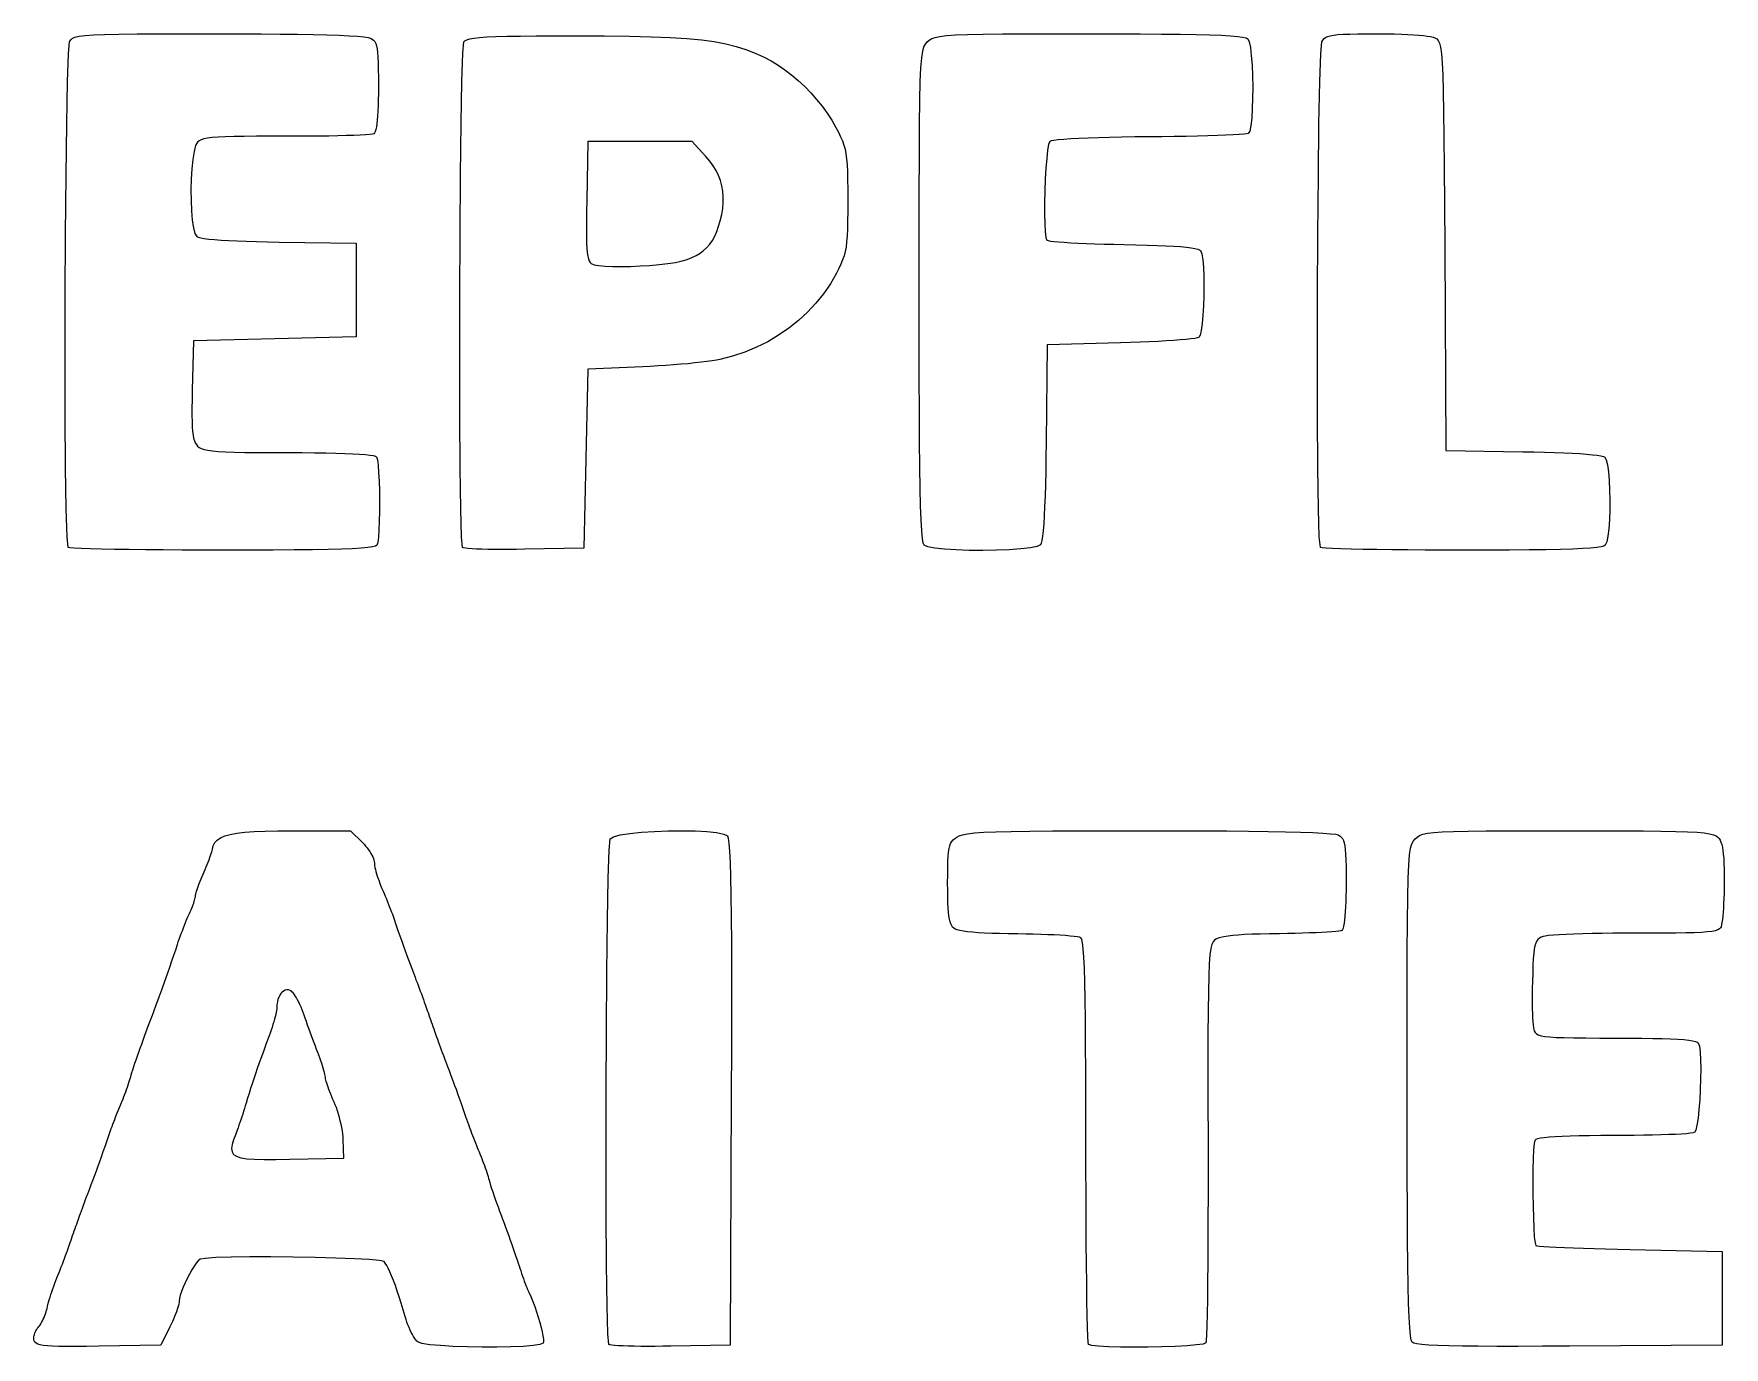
# Model space of a CAD drawing. Header units: millimetres. Extents: x 0.5 to 29.5, y 0.5 to 11.6.
# Drawn here: x 17.38 to 24.43, y 3.94 to 9.42 of the extents above; entities that cross this region are included whole.
import ezdxf

# ---------------------------------------------------------------- set-up
doc = ezdxf.new("R2010")
doc.units = ezdxf.units.MM
doc.layers.add('LOGO_OUTLINE', color=7, linetype='Continuous')

msp = doc.modelspace()

# ---------------------------------------------------------------- linework, layer by layer
at = {"layer": 'LOGO_OUTLINE'}
for points in [[(17.5226, 7.2738), (17.5183, 7.3187), (17.515, 7.4343), (17.5126, 7.6066), (17.5113, 7.8215), (17.5108, 8.0649), (17.5111, 8.3227), (17.5123, 8.5809), (17.5142, 8.8254), (17.5169, 9.0421), (17.5203, 9.2169), (17.5243, 9.3357), (17.5289, 9.3846), (17.5336, 9.3919), (17.5405, 9.398), (17.5516, 9.403), (17.5686, 9.4071), (17.5936, 9.4103), (17.6284, 9.4128), (17.6749, 9.4146), (17.735, 9.4159), (17.8106, 9.4167), (17.9036, 9.4172), (18.0159, 9.4174), (18.1493, 9.4174), (18.2419, 9.4173), (18.328, 9.4169), (18.4074, 9.4162), (18.4798, 9.4153), (18.5451, 9.4142), (18.6031, 9.4128), (18.6535, 9.4112), (18.6961, 9.4094), (18.7308, 9.4073), (18.7573, 9.405), (18.7755, 9.4025), (18.7851, 9.3999), (18.7919, 9.3957), (18.7977, 9.3909), (18.8026, 9.3849), (18.8066, 9.3771), (18.8099, 9.3673), (18.8125, 9.3547), (18.8145, 9.3391), (18.8159, 9.3199), (18.8169, 9.2965), (18.8175, 9.2687), (18.8178, 9.2357), (18.8179, 9.1972), (18.8177, 9.1686), (18.8173, 9.142), (18.8166, 9.1175), (18.8156, 9.0952), (18.8144, 9.0751), (18.8129, 9.0572), (18.8112, 9.0416), (18.8092, 9.0285), (18.8069, 9.0177), (18.8045, 9.0094), (18.8018, 9.0036), (18.7988, 9.0004), (18.7931, 8.9988), (18.7814, 8.9973), (18.7642, 8.9959), (18.7419, 8.9947), (18.715, 8.9935), (18.6839, 8.9925), (18.649, 8.9916), (18.6109, 8.9909), (18.5699, 8.9903), (18.5265, 8.99), (18.4811, 8.9898), (18.4342, 8.9899), (18.367, 8.9901), (18.3086, 8.9899), (18.2582, 8.9895), (18.2152, 8.9888), (18.179, 8.9877), (18.149, 8.9861), (18.1245, 8.9841), (18.1049, 8.9815), (18.0896, 8.9785), (18.0779, 8.9748), (18.0693, 8.9705), (18.063, 8.9655), (18.055, 8.9511), (18.0484, 8.9263), (18.0431, 8.8934), (18.0392, 8.8543), (18.0368, 8.8112), (18.0357, 8.7661), (18.036, 8.7212), (18.0378, 8.6785), (18.0411, 8.6401), (18.0458, 8.6081), (18.0521, 8.5845), (18.0598, 8.5715), (18.0657, 8.5686), (18.0762, 8.5659), (18.0911, 8.5633), (18.1103, 8.5609), (18.1338, 8.5586), (18.1612, 8.5565), (18.1926, 8.5546), (18.2278, 8.5529), (18.2666, 8.5514), (18.3089, 8.5501), (18.3545, 8.549), (18.4034, 8.5482), (18.7245, 8.5436), (18.7245, 8.3484), (18.7245, 8.1533), (18.3852, 8.1448), (18.0458, 8.1363), (18.0411, 7.9302), (18.0402, 7.8901), (18.0398, 7.8551), (18.0397, 7.8248), (18.0401, 7.7988), (18.041, 7.7766), (18.0424, 7.7579), (18.0443, 7.7423), (18.0468, 7.7294), (18.0499, 7.7188), (18.0537, 7.7101), (18.0582, 7.7029), (18.0635, 7.6969), (18.0701, 7.6915), (18.0788, 7.6868), (18.0904, 7.6828), (18.1055, 7.6795), (18.125, 7.6768), (18.1495, 7.6746), (18.1799, 7.6729), (18.2168, 7.6716), (18.261, 7.6707), (18.3132, 7.6701), (18.3743, 7.6698), (18.4448, 7.6697), (18.5002, 7.6696), (18.5513, 7.6692), (18.598, 7.6685), (18.6402, 7.6676), (18.6779, 7.6665), (18.7111, 7.6651), (18.7395, 7.6635), (18.7633, 7.6616), (18.7823, 7.6595), (18.7964, 7.6571), (18.8057, 7.6546), (18.81, 7.6518), (18.8136, 7.6397), (18.8166, 7.6174), (18.8189, 7.587), (18.8207, 7.5505), (18.8218, 7.5098), (18.8223, 7.4672), (18.8222, 7.4245), (18.8214, 7.3839), (18.8199, 7.3474), (18.8178, 7.3171), (18.815, 7.2948), (18.8115, 7.2829), (18.8059, 7.2792), (18.7934, 7.276), (18.7735, 7.2732), (18.7455, 7.2708), (18.709, 7.2687), (18.6634, 7.2669), (18.608, 7.2655), (18.5425, 7.2643), (18.4661, 7.2635), (18.3783, 7.2629), (18.2786, 7.2626), (18.1664, 7.2624), (18.0808, 7.2625), (17.9984, 7.2628), (17.9199, 7.2633), (17.8463, 7.264), (17.7782, 7.2648), (17.7164, 7.2658), (17.6618, 7.2669), (17.615, 7.2681), (17.5769, 7.2694), (17.5483, 7.2708), (17.53, 7.2722), (17.5226, 7.2738)], [(19.169, 7.2733), (19.1649, 7.3182), (19.1617, 7.434), (19.1594, 7.6067), (19.1579, 7.8221), (19.1573, 8.066), (19.1576, 8.3243), (19.1585, 8.5829), (19.1603, 8.8275), (19.1627, 9.044), (19.1658, 9.2183), (19.1695, 9.3362), (19.1739, 9.3835), (19.1786, 9.3885), (19.1867, 9.3929), (19.199, 9.3966), (19.2163, 9.3997), (19.2396, 9.4022), (19.2697, 9.4043), (19.3076, 9.4059), (19.3542, 9.4071), (19.4102, 9.408), (19.4767, 9.4086), (19.5545, 9.4088), (19.6445, 9.4089), (19.7616, 9.4086), (19.8648, 9.4075), (19.9555, 9.4054), (20.035, 9.4023), (20.1046, 9.3979), (20.1657, 9.3921), (20.2195, 9.3848), (20.2676, 9.3758), (20.311, 9.365), (20.3513, 9.3521), (20.3897, 9.3372), (20.4276, 9.3199), (20.4566, 9.3046), (20.4856, 9.2869), (20.5143, 9.2671), (20.5426, 9.2454), (20.5701, 9.222), (20.5968, 9.1971), (20.6224, 9.1709), (20.6467, 9.1435), (20.6694, 9.1153), (20.6905, 9.0863), (20.7096, 9.0569), (20.7266, 9.0271), (20.7375, 9.0063), (20.7467, 8.9877), (20.7543, 8.9703), (20.7605, 8.9533), (20.7654, 8.9358), (20.7691, 8.9168), (20.7719, 8.8955), (20.7739, 8.8709), (20.7751, 8.8421), (20.7759, 8.8083), (20.7762, 8.7684), (20.7763, 8.7217), (20.7762, 8.6756), (20.7758, 8.6361), (20.7751, 8.6024), (20.7739, 8.5736), (20.772, 8.549), (20.7693, 8.5275), (20.7656, 8.5084), (20.7609, 8.4908), (20.7551, 8.4739), (20.7479, 8.4567), (20.7392, 8.4385), (20.7289, 8.4183), (20.7039, 8.3744), (20.6754, 8.3326), (20.6436, 8.2929), (20.6088, 8.2556), (20.5711, 8.2208), (20.5307, 8.1885), (20.4878, 8.1591), (20.4427, 8.1325), (20.3955, 8.109), (20.3464, 8.0887), (20.2955, 8.0718), (20.2432, 8.0583), (20.2285, 8.0555), (20.2103, 8.0525), (20.1889, 8.0496), (20.1648, 8.0466), (20.1384, 8.0437), (20.11, 8.0408), (20.0801, 8.0381), (20.049, 8.0356), (20.0171, 8.0332), (19.9849, 8.0311), (19.9526, 8.0292), (19.9208, 8.0277), (19.6917, 8.0175), (19.6833, 7.6442), (19.6748, 7.2709), (19.4278, 7.2663), (19.3942, 7.2657), (19.3619, 7.2654), (19.3309, 7.2654), (19.3017, 7.2655), (19.2746, 7.2659), (19.2498, 7.2664), (19.2278, 7.2671), (19.2088, 7.268), (19.193, 7.2691), (19.181, 7.2704), (19.1728, 7.2718), (19.169, 7.2733)], [(21.095, 7.2828), (21.0914, 7.2918), (21.0882, 7.3118), (21.0853, 7.3436), (21.0829, 7.3884), (21.0808, 7.447), (21.0791, 7.5204), (21.0776, 7.6096), (21.0765, 7.7156), (21.0757, 7.8393), (21.0751, 7.9817), (21.0748, 8.1437), (21.0747, 8.3264), (21.0747, 8.5567), (21.0749, 8.7498), (21.0753, 8.909), (21.0761, 9.0377), (21.0773, 9.1395), (21.0792, 9.2177), (21.0817, 9.2757), (21.085, 9.317), (21.0893, 9.345), (21.0946, 9.3631), (21.101, 9.3748), (21.1086, 9.3835), (21.1169, 9.391), (21.127, 9.3974), (21.1409, 9.4026), (21.1607, 9.4068), (21.1886, 9.4102), (21.2265, 9.4127), (21.2767, 9.4146), (21.3411, 9.4159), (21.422, 9.4167), (21.5213, 9.4172), (21.6413, 9.4174), (21.7839, 9.4174), (21.8967, 9.4173), (21.9973, 9.417), (22.0861, 9.4164), (22.1638, 9.4155), (22.2308, 9.4144), (22.2877, 9.4129), (22.335, 9.4111), (22.3732, 9.4091), (22.4029, 9.4066), (22.4245, 9.4038), (22.4386, 9.4006), (22.4457, 9.3971), (22.4517, 9.3841), (22.4567, 9.3598), (22.4607, 9.3264), (22.4637, 9.2863), (22.4656, 9.2419), (22.4664, 9.1953), (22.4662, 9.1489), (22.4648, 9.1051), (22.4623, 9.066), (22.4588, 9.0342), (22.454, 9.0118), (22.4481, 9.0011), (22.4421, 8.9996), (22.4291, 8.9981), (22.4099, 8.9966), (22.3847, 8.9952), (22.3542, 8.9938), (22.3189, 8.9925), (22.2792, 8.9913), (22.2357, 8.9902), (22.1888, 8.9893), (22.1391, 8.9885), (22.0871, 8.9878), (22.0333, 8.9874), (21.9752, 8.9869), (21.9205, 8.9861), (21.8694, 8.9851), (21.8223, 8.9838), (21.7793, 8.9824), (21.7407, 8.9808), (21.707, 8.979), (21.6782, 8.977), (21.6548, 8.9749), (21.6371, 8.9726), (21.6252, 8.9703), (21.6194, 8.9678), (21.6147, 8.9559), (21.6104, 8.9317), (21.6067, 8.8977), (21.6035, 8.8564), (21.601, 8.8102), (21.5993, 8.7615), (21.5983, 8.7129), (21.5982, 8.6668), (21.599, 8.6256), (21.6008, 8.5918), (21.6037, 8.5678), (21.6078, 8.5562), (21.6123, 8.5544), (21.6222, 8.5526), (21.637, 8.5509), (21.6563, 8.5491), (21.6799, 8.5474), (21.7072, 8.5457), (21.7378, 8.5441), (21.7715, 8.5426), (21.8078, 8.5413), (21.8463, 8.5401), (21.8866, 8.539), (21.9284, 8.5382), (21.9794, 8.5372), (22.0257, 8.536), (22.0674, 8.5346), (22.1045, 8.533), (22.1372, 8.5313), (22.1655, 8.5293), (22.1896, 8.5271), (22.2095, 8.5247), (22.2253, 8.5221), (22.2371, 8.5192), (22.2451, 8.5161), (22.2491, 8.5127), (22.2542, 8.4985), (22.258, 8.4747), (22.2607, 8.4433), (22.2623, 8.4064), (22.2629, 8.3659), (22.2625, 8.3239), (22.2611, 8.2822), (22.2588, 8.243), (22.2556, 8.2082), (22.2516, 8.1798), (22.2468, 8.1597), (22.2412, 8.15), (22.2356, 8.1481), (22.2247, 8.1461), (22.2089, 8.144), (22.1887, 8.142), (22.1644, 8.1399), (22.1365, 8.1379), (22.1054, 8.1359), (22.0713, 8.134), (22.0349, 8.1322), (21.9963, 8.1306), (21.9561, 8.1291), (21.9146, 8.1278), (21.6092, 8.1193), (21.6046, 7.7135), (21.6038, 7.6497), (21.6027, 7.5909), (21.6014, 7.5369), (21.6, 7.488), (21.5983, 7.4442), (21.5964, 7.4055), (21.5944, 7.372), (21.5921, 7.3438), (21.5897, 7.321), (21.5871, 7.3035), (21.5843, 7.2915), (21.5813, 7.285), (21.567, 7.278), (21.5386, 7.2722), (21.4989, 7.2676), (21.4507, 7.2642), (21.3968, 7.2621), (21.34, 7.2612), (21.2831, 7.2616), (21.2289, 7.2632), (21.1802, 7.2662), (21.1398, 7.2704), (21.1104, 7.2759), (21.095, 7.2828)], [(22.7489, 7.2738), (22.7445, 7.3187), (22.7412, 7.4343), (22.7389, 7.6066), (22.7375, 7.8215), (22.737, 8.0649), (22.7374, 8.3227), (22.7385, 8.5809), (22.7405, 8.8254), (22.7431, 9.0421), (22.7465, 9.2169), (22.7505, 9.3357), (22.7551, 9.3846), (22.7593, 9.3915), (22.7643, 9.3974), (22.7708, 9.4023), (22.7792, 9.4064), (22.7902, 9.4096), (22.8044, 9.4122), (22.8224, 9.4141), (22.8447, 9.4155), (22.872, 9.4165), (22.9048, 9.4171), (22.9438, 9.4173), (22.9894, 9.4174), (23.0247, 9.4173), (23.0572, 9.4168), (23.087, 9.4161), (23.114, 9.4151), (23.1383, 9.4138), (23.1599, 9.4122), (23.1789, 9.4103), (23.1952, 9.4081), (23.209, 9.4056), (23.2201, 9.4028), (23.2287, 9.3996), (23.2348, 9.3962), (23.2409, 9.3898), (23.2461, 9.3788), (23.2505, 9.361), (23.2541, 9.3341), (23.2572, 9.2959), (23.2596, 9.2442), (23.2617, 9.1769), (23.2633, 9.0916), (23.2647, 8.9861), (23.2658, 8.8583), (23.2668, 8.7058), (23.2678, 8.5266), (23.2721, 7.6782), (23.5932, 7.6735), (23.6403, 7.6727), (23.6847, 7.6717), (23.7264, 7.6704), (23.765, 7.6689), (23.8003, 7.6672), (23.8321, 7.6653), (23.8601, 7.6632), (23.8842, 7.661), (23.904, 7.6587), (23.9194, 7.6562), (23.9301, 7.6537), (23.9359, 7.651), (23.9419, 7.6399), (23.9469, 7.6185), (23.9509, 7.589), (23.9538, 7.5534), (23.9557, 7.5135), (23.9565, 7.4714), (23.9562, 7.4291), (23.9548, 7.3885), (23.9523, 7.3517), (23.9487, 7.3207), (23.9439, 7.2973), (23.938, 7.2837), (23.9321, 7.2798), (23.9202, 7.2764), (23.9017, 7.2735), (23.8761, 7.2709), (23.8428, 7.2688), (23.8011, 7.267), (23.7504, 7.2655), (23.6901, 7.2643), (23.6196, 7.2635), (23.5382, 7.2629), (23.4455, 7.2626), (23.3407, 7.2624), (23.2621, 7.2625), (23.1864, 7.2628), (23.1144, 7.2633), (23.0467, 7.264), (22.9842, 7.2648), (22.9274, 7.2658), (22.8771, 7.2669), (22.8341, 7.2681), (22.7991, 7.2694), (22.7727, 7.2708), (22.7557, 7.2722), (22.7489, 7.2738)], [(20.0851, 8.4696), (20.1064, 8.4759), (20.126, 8.4832), (20.1439, 8.4917), (20.1602, 8.5015), (20.175, 8.5127), (20.1884, 8.5253), (20.2005, 8.5395), (20.2114, 8.5554), (20.2212, 8.5731), (20.23, 8.5926), (20.2378, 8.614), (20.2447, 8.6375), (20.2508, 8.6635), (20.2548, 8.6888), (20.2569, 8.7133), (20.2569, 8.7371), (20.2549, 8.7603), (20.2509, 8.7828), (20.2449, 8.8047), (20.2368, 8.8259), (20.2267, 8.8466), (20.2146, 8.8668), (20.2004, 8.8864), (20.1841, 8.9055), (20.1271, 8.9678), (19.9094, 8.9678), (19.6917, 8.9678), (19.687, 8.7219), (19.6862, 8.676), (19.6858, 8.6356), (19.6857, 8.6004), (19.6861, 8.57), (19.6868, 8.5441), (19.688, 8.5222), (19.6897, 8.5042), (19.6919, 8.4896), (19.6946, 8.4781), (19.6978, 8.4693), (19.7016, 8.463), (19.706, 8.4586), (19.7177, 8.4539), (19.7375, 8.4503), (19.7639, 8.4478), (19.7957, 8.4464), (19.8316, 8.4461), (19.8701, 8.4467), (19.9101, 8.4484), (19.9502, 8.4509), (19.9891, 8.4543), (20.0254, 8.4586), (20.0578, 8.4637), (20.0851, 8.4696)], [(17.3816, 3.9623), (17.3805, 3.9661), (17.3799, 3.9704), (17.3797, 3.9749), (17.3801, 3.9796), (17.3809, 3.9846), (17.3821, 3.9896), (17.3838, 3.9946), (17.3858, 3.9996), (17.3883, 4.0045), (17.3911, 4.0092), (17.3942, 4.0137), (17.3976, 4.0179), (17.4013, 4.0223), (17.405, 4.0274), (17.4087, 4.0332), (17.4123, 4.0395), (17.4159, 4.0463), (17.4193, 4.0534), (17.4226, 4.0607), (17.4257, 4.0682), (17.4284, 4.0758), (17.4309, 4.0833), (17.433, 4.0907), (17.4348, 4.0979), (17.4365, 4.1054), (17.4388, 4.1141), (17.4414, 4.1236), (17.4444, 4.134), (17.4478, 4.1449), (17.4514, 4.1562), (17.4553, 4.1679), (17.4593, 4.1797), (17.4635, 4.1914), (17.4677, 4.203), (17.472, 4.2143), (17.4762, 4.2251), (17.4805, 4.2359), (17.485, 4.2473), (17.4896, 4.2591), (17.4942, 4.2711), (17.4988, 4.2832), (17.5034, 4.2952), (17.5078, 4.307), (17.5121, 4.3184), (17.5161, 4.3292), (17.5198, 4.3393), (17.5231, 4.3485), (17.526, 4.3566), (17.5288, 4.3646), (17.5318, 4.3732), (17.535, 4.3824), (17.5383, 4.392), (17.5418, 4.4018), (17.5452, 4.4118), (17.5487, 4.4217), (17.5522, 4.4316), (17.5555, 4.4411), (17.5587, 4.4503), (17.5617, 4.4589), (17.5645, 4.4669), (17.5674, 4.4751), (17.5707, 4.4843), (17.5743, 4.4943), (17.5782, 4.5052), (17.5824, 4.5165), (17.5867, 4.5283), (17.5912, 4.5403), (17.5957, 4.5524), (17.6002, 4.5644), (17.6047, 4.5762), (17.609, 4.5876), (17.6131, 4.5984), (17.6197, 4.6155), (17.6257, 4.6313), (17.6314, 4.6465), (17.637, 4.6615), (17.6426, 4.6769), (17.6485, 4.6932), (17.6549, 4.711), (17.6619, 4.7307), (17.6697, 4.753), (17.6786, 4.7783), (17.6887, 4.8072), (17.7002, 4.8402), (17.703, 4.8482), (17.7062, 4.857), (17.7096, 4.8663), (17.7133, 4.8761), (17.7172, 4.8863), (17.7212, 4.8966), (17.7253, 4.907), (17.7294, 4.9173), (17.7335, 4.9273), (17.7374, 4.937), (17.7413, 4.9462), (17.7449, 4.9548), (17.7485, 4.9632), (17.7521, 4.9723), (17.7559, 4.9818), (17.7596, 4.9916), (17.7633, 5.0016), (17.7669, 5.0116), (17.7704, 5.0216), (17.7737, 5.0313), (17.7767, 5.0406), (17.7795, 5.0494), (17.782, 5.0576), (17.784, 5.065), (17.7863, 5.073), (17.7893, 5.0828), (17.7928, 5.0942), (17.797, 5.107), (17.8017, 5.1209), (17.8068, 5.1359), (17.8122, 5.1516), (17.8179, 5.1679), (17.8238, 5.1846), (17.8299, 5.2014), (17.8361, 5.2182), (17.8422, 5.2347), (17.859, 5.2796), (17.8746, 5.3216), (17.8892, 5.361), (17.9027, 5.3977), (17.9152, 5.432), (17.9268, 5.4641), (17.9374, 5.494), (17.9473, 5.5219), (17.9563, 5.548), (17.9646, 5.5723), (17.9723, 5.5951), (17.9793, 5.6165), (17.9828, 5.6273), (17.9867, 5.6387), (17.9908, 5.6504), (17.9952, 5.6623), (17.9996, 5.6743), (18.0041, 5.6861), (18.0086, 5.6978), (18.0131, 5.7089), (18.0174, 5.7196), (18.0216, 5.7294), (18.0255, 5.7384), (18.0291, 5.7463), (18.0325, 5.7538), (18.0358, 5.7612), (18.0389, 5.7686), (18.0418, 5.776), (18.0445, 5.7831), (18.0469, 5.7899), (18.049, 5.7963), (18.0508, 5.8022), (18.0523, 5.8076), (18.0534, 5.8123), (18.0541, 5.8163), (18.0543, 5.8194), (18.0546, 5.8227), (18.0555, 5.8271), (18.0568, 5.8326), (18.0587, 5.839), (18.061, 5.8462), (18.0637, 5.8541), (18.0668, 5.8626), (18.0702, 5.8716), (18.074, 5.881), (18.0779, 5.8906), (18.0821, 5.9003), (18.0864, 5.9102), (18.0908, 5.9201), (18.0952, 5.9302), (18.0994, 5.9404), (18.1035, 5.9506), (18.1073, 5.9606), (18.1109, 5.9703), (18.1143, 5.9795), (18.1172, 5.9882), (18.1198, 5.9962), (18.122, 6.0034), (18.1236, 6.0097), (18.1248, 6.0148), (18.1288, 6.0292), (18.1356, 6.0418), (18.1455, 6.0526), (18.1592, 6.0619), (18.177, 6.0696), (18.1994, 6.076), (18.227, 6.0811), (18.2602, 6.0851), (18.2995, 6.0879), (18.3453, 6.0899), (18.3982, 6.091), (18.4586, 6.0914), (18.7017, 6.0916), (18.7513, 6.042), (18.758, 6.035), (18.7645, 6.0276), (18.7706, 6.02), (18.7763, 6.0123), (18.7816, 6.0045), (18.7863, 5.9968), (18.7905, 5.9892), (18.7941, 5.982), (18.797, 5.9751), (18.7991, 5.9686), (18.8005, 5.9628), (18.8009, 5.9576), (18.8012, 5.9523), (18.802, 5.9458), (18.8034, 5.9384), (18.8053, 5.9302), (18.8076, 5.9212), (18.8102, 5.9118), (18.8133, 5.9018), (18.8167, 5.8916), (18.8204, 5.8812), (18.8243, 5.8708), (18.8284, 5.8604), (18.8327, 5.8503), (18.8372, 5.84), (18.8418, 5.8292), (18.8464, 5.8181), (18.8511, 5.8068), (18.8558, 5.7954), (18.8603, 5.7841), (18.8647, 5.773), (18.8688, 5.7624), (18.8727, 5.7523), (18.8762, 5.7429), (18.8794, 5.7344), (18.882, 5.7268), (18.8911, 5.7005), (18.8996, 5.6759), (18.9077, 5.6528), (18.9153, 5.631), (18.9227, 5.6103), (18.9297, 5.5906), (18.9366, 5.5715), (18.9434, 5.553), (18.9501, 5.5349), (18.9568, 5.5169), (18.9636, 5.499), (18.9706, 5.4808), (18.9747, 5.4699), (18.9791, 5.4586), (18.9835, 5.4468), (18.988, 5.4348), (18.9925, 5.4227), (18.997, 5.4106), (19.0013, 5.3989), (19.0055, 5.3875), (19.0094, 5.3767), (19.013, 5.3666), (19.0163, 5.3574), (19.0192, 5.3493), (19.022, 5.3413), (19.025, 5.3327), (19.0282, 5.3235), (19.0315, 5.3139), (19.035, 5.3041), (19.0385, 5.2941), (19.0419, 5.2841), (19.0454, 5.2743), (19.0487, 5.2647), (19.0519, 5.2556), (19.055, 5.2469), (19.0577, 5.239), (19.0606, 5.2308), (19.0639, 5.2216), (19.0675, 5.2115), (19.0715, 5.2007), (19.0756, 5.1894), (19.08, 5.1776), (19.0844, 5.1656), (19.0889, 5.1535), (19.0934, 5.1415), (19.0979, 5.1297), (19.1022, 5.1183), (19.1063, 5.1075), (19.1129, 5.0904), (19.1189, 5.0745), (19.1246, 5.0594), (19.1302, 5.0444), (19.1358, 5.029), (19.1418, 5.0127), (19.1481, 4.9949), (19.1551, 4.9752), (19.1629, 4.9529), (19.1718, 4.9276), (19.1819, 4.8987), (19.1934, 4.8657), (19.1962, 4.8577), (19.1994, 4.8489), (19.2029, 4.8396), (19.2066, 4.8298), (19.2104, 4.8196), (19.2144, 4.8093), (19.2185, 4.7989), (19.2226, 4.7886), (19.2267, 4.7785), (19.2306, 4.7689), (19.2345, 4.7597), (19.2381, 4.7511), (19.2417, 4.7426), (19.2454, 4.7336), (19.2491, 4.7241), (19.2528, 4.7142), (19.2565, 4.7043), (19.2601, 4.6942), (19.2636, 4.6843), (19.2669, 4.6746), (19.2699, 4.6653), (19.2727, 4.6565), (19.2752, 4.6483), (19.2773, 4.6408), (19.2795, 4.6329), (19.2825, 4.6231), (19.2861, 4.6117), (19.2903, 4.5989), (19.295, 4.5849), (19.3001, 4.57), (19.3055, 4.5543), (19.3113, 4.538), (19.3173, 4.5213), (19.3234, 4.5045), (19.3296, 4.4877), (19.3358, 4.4712), (19.3421, 4.4544), (19.3485, 4.4369), (19.3551, 4.419), (19.3617, 4.4009), (19.3682, 4.3827), (19.3745, 4.3648), (19.3806, 4.3474), (19.3864, 4.3308), (19.3918, 4.315), (19.3967, 4.3005), (19.401, 4.2874), (19.4047, 4.276), (19.4081, 4.2654), (19.4116, 4.2546), (19.4153, 4.2437), (19.419, 4.2329), (19.4228, 4.2223), (19.4265, 4.2121), (19.4301, 4.2024), (19.4336, 4.1933), (19.437, 4.1849), (19.44, 4.1775), (19.4428, 4.171), (19.4453, 4.1657), (19.4538, 4.1473), (19.4622, 4.1271), (19.4703, 4.1056), (19.478, 4.0834), (19.4851, 4.0612), (19.4915, 4.0396), (19.497, 4.019), (19.5014, 4.0001), (19.5045, 3.9835), (19.5063, 3.9698), (19.5064, 3.9595), (19.5049, 3.9533), (19.4919, 3.9475), (19.4631, 3.9429), (19.4215, 3.9395), (19.3702, 3.9373), (19.3123, 3.9362), (19.2509, 3.9362), (19.1891, 3.9373), (19.1299, 3.9394), (19.0766, 3.9426), (19.0322, 3.9467), (18.9997, 3.9518), (18.9823, 3.9579), (18.9782, 3.9615), (18.9739, 3.9665), (18.9693, 3.9728), (18.9646, 3.9802), (18.9598, 3.9885), (18.9551, 3.9978), (18.9503, 4.0077), (18.9457, 4.0183), (18.9413, 4.0293), (18.9371, 4.0407), (18.9333, 4.0522), (18.9298, 4.0639), (18.9216, 4.0923), (18.9133, 4.1197), (18.905, 4.1457), (18.8967, 4.1704), (18.8886, 4.1934), (18.8806, 4.2146), (18.873, 4.2338), (18.8657, 4.2508), (18.8588, 4.2655), (18.8524, 4.2776), (18.8465, 4.2869), (18.8413, 4.2933), (18.8228, 4.2978), (18.7799, 4.3019), (18.7175, 4.3054), (18.6404, 4.3083), (18.5535, 4.3106), (18.4615, 4.3121), (18.3692, 4.3129), (18.2816, 4.3128), (18.2034, 4.3118), (18.1395, 4.3099), (18.0946, 4.307), (18.0736, 4.3029), (18.0663, 4.2967), (18.0578, 4.2868), (18.0487, 4.2739), (18.0391, 4.2586), (18.0294, 4.2416), (18.0199, 4.2234), (18.011, 4.2049), (18.003, 4.1865), (17.9962, 4.169), (17.9909, 4.1531), (17.9875, 4.1392), (17.9863, 4.1282), (17.9859, 4.1234), (17.9848, 4.1174), (17.9832, 4.1104), (17.9809, 4.1025), (17.9782, 4.0937), (17.9749, 4.0843), (17.9712, 4.0744), (17.9671, 4.0641), (17.9627, 4.0535), (17.958, 4.0428), (17.953, 4.0321), (17.9479, 4.0215), (17.9097, 3.9451), (17.6507, 3.9404), (17.599, 3.9396), (17.5543, 3.9391), (17.5163, 3.939), (17.4842, 3.9393), (17.4577, 3.94), (17.4362, 3.9413), (17.4191, 3.9432), (17.4059, 3.9456), (17.3961, 3.9487), (17.3892, 3.9525), (17.3845, 3.957), (17.3816, 3.9623)], [(19.7798, 3.9475), (19.7757, 3.9924), (19.7725, 4.1082), (19.7702, 4.2809), (19.7688, 4.4963), (19.7682, 4.7402), (19.7684, 4.9985), (19.7694, 5.2571), (19.7711, 5.5017), (19.7735, 5.7182), (19.7766, 5.8925), (19.7803, 6.0104), (19.7847, 6.0577), (19.7987, 6.0664), (19.827, 6.0739), (19.8669, 6.0802), (19.9154, 6.0852), (19.9697, 6.0889), (20.0271, 6.091), (20.0845, 6.0917), (20.1393, 6.0908), (20.1884, 6.0882), (20.2292, 6.0839), (20.2587, 6.0778), (20.2742, 6.0698), (20.2777, 6.0599), (20.2809, 6.0389), (20.2835, 6.0057), (20.2858, 5.9593), (20.2876, 5.8988), (20.289, 5.8231), (20.2901, 5.7313), (20.2908, 5.6223), (20.2911, 5.4952), (20.291, 5.349), (20.2907, 5.1827), (20.29, 4.9953), (20.2856, 3.9451), (20.0386, 3.9405), (20.0051, 3.9399), (19.9727, 3.9396), (19.9418, 3.9396), (19.9126, 3.9397), (19.8855, 3.9401), (19.8607, 3.9406), (19.8387, 3.9413), (19.8196, 3.9423), (19.8039, 3.9433), (19.7918, 3.9446), (19.7837, 3.946), (19.7798, 3.9475)], [(21.7817, 3.948), (21.7801, 3.9572), (21.7787, 3.981), (21.7773, 4.0183), (21.776, 4.0682), (21.7748, 4.1297), (21.7737, 4.2016), (21.7727, 4.2829), (21.7719, 4.3727), (21.7713, 4.4698), (21.7708, 4.5734), (21.7705, 4.6822), (21.7704, 4.7954), (21.7703, 4.9485), (21.7699, 5.0834), (21.7694, 5.201), (21.7685, 5.3024), (21.7674, 5.3884), (21.7659, 5.4601), (21.7641, 5.5185), (21.762, 5.5646), (21.7594, 5.5993), (21.7565, 5.6236), (21.753, 5.6385), (21.7492, 5.645), (21.7441, 5.6469), (21.7349, 5.6487), (21.7218, 5.6504), (21.7053, 5.6521), (21.6857, 5.6537), (21.6632, 5.6552), (21.6381, 5.6566), (21.6109, 5.6578), (21.5817, 5.6589), (21.551, 5.6598), (21.5191, 5.6604), (21.4862, 5.6609), (21.4466, 5.6614), (21.4103, 5.6622), (21.3772, 5.6632), (21.3474, 5.6645), (21.3207, 5.666), (21.2972, 5.6678), (21.2767, 5.6699), (21.2593, 5.6722), (21.2448, 5.6748), (21.2333, 5.6777), (21.2247, 5.6809), (21.2189, 5.6844), (21.2143, 5.689), (21.2103, 5.695), (21.2067, 5.7026), (21.2037, 5.7119), (21.201, 5.7231), (21.1989, 5.7365), (21.1971, 5.7522), (21.1957, 5.7704), (21.1947, 5.7913), (21.194, 5.8151), (21.1936, 5.842), (21.1934, 5.8722), (21.1935, 5.9076), (21.1938, 5.9379), (21.1945, 5.9634), (21.1955, 5.9848), (21.1971, 6.0025), (21.1993, 6.017), (21.2022, 6.0288), (21.206, 6.0384), (21.2107, 6.0463), (21.2163, 6.0531), (21.2231, 6.0592), (21.2312, 6.0652), (21.2411, 6.0706), (21.2558, 6.0751), (21.2768, 6.079), (21.3058, 6.0823), (21.3446, 6.0849), (21.3948, 6.087), (21.4581, 6.0887), (21.5361, 6.0899), (21.6306, 6.0907), (21.7433, 6.0913), (21.8758, 6.0915), (22.0298, 6.0916), (22.1484, 6.0915), (22.258, 6.0911), (22.3584, 6.0905), (22.4495, 6.0896), (22.5312, 6.0885), (22.6032, 6.0871), (22.6654, 6.0855), (22.7176, 6.0837), (22.7597, 6.0816), (22.7915, 6.0793), (22.8128, 6.0768), (22.8235, 6.0741), (22.8303, 6.0699), (22.8361, 6.0651), (22.841, 6.0591), (22.8451, 6.0513), (22.8484, 6.0415), (22.8509, 6.029), (22.8529, 6.0133), (22.8544, 5.9941), (22.8553, 5.9708), (22.8559, 5.9429), (22.8562, 5.9099), (22.8563, 5.8714), (22.8562, 5.845), (22.8558, 5.8198), (22.855, 5.7961), (22.8541, 5.774), (22.8529, 5.7537), (22.8514, 5.7353), (22.8498, 5.7191), (22.848, 5.7052), (22.8459, 5.6937), (22.8438, 5.6848), (22.8414, 5.6787), (22.8389, 5.6756), (22.8343, 5.6742), (22.8256, 5.6727), (22.813, 5.6712), (22.7969, 5.6698), (22.7775, 5.6685), (22.7553, 5.6672), (22.7304, 5.666), (22.7033, 5.6649), (22.6743, 5.6639), (22.6436, 5.6631), (22.6115, 5.6624), (22.5785, 5.6619), (22.5358, 5.6613), (22.4974, 5.6604), (22.4632, 5.6593), (22.4328, 5.6579), (22.4063, 5.6563), (22.3832, 5.6543), (22.3634, 5.652), (22.3467, 5.6494), (22.333, 5.6465), (22.3219, 5.6431), (22.3132, 5.6393), (22.3069, 5.6352), (22.3008, 5.6283), (22.2957, 5.6172), (22.2914, 5.5996), (22.2879, 5.5734), (22.2851, 5.5364), (22.283, 5.4864), (22.2815, 5.4212), (22.2804, 5.3387), (22.2799, 5.2366), (22.2796, 5.1128), (22.2797, 4.9651), (22.2801, 4.7914), (22.2802, 4.6803), (22.2802, 4.5734), (22.2799, 4.4716), (22.2795, 4.3759), (22.2789, 4.2874), (22.2782, 4.2071), (22.2773, 4.136), (22.2763, 4.0751), (22.2752, 4.0254), (22.2739, 3.988), (22.2726, 3.9639), (22.2712, 3.954), (22.2594, 3.9495), (22.2321, 3.9456), (22.1923, 3.9423), (22.1432, 3.9397), (22.0877, 3.9378), (22.029, 3.9367), (21.9702, 3.9364), (21.9143, 3.9369), (21.8644, 3.9383), (21.8236, 3.9405), (21.795, 3.9438), (21.7817, 3.948)], [(23.1314, 3.9568), (23.1277, 3.9658), (23.1245, 3.9855), (23.1216, 4.017), (23.1191, 4.0613), (23.117, 4.1195), (23.1153, 4.1925), (23.1138, 4.2815), (23.1127, 4.3873), (23.1119, 4.5112), (23.1113, 4.6539), (23.111, 4.8167), (23.1109, 5.0006), (23.1109, 5.2309), (23.1111, 5.424), (23.1115, 5.5832), (23.1123, 5.712), (23.1135, 5.8137), (23.1154, 5.8919), (23.1179, 5.9499), (23.1212, 5.9912), (23.1255, 6.0192), (23.1308, 6.0373), (23.1372, 6.049), (23.1448, 6.0577), (23.1531, 6.0652), (23.163, 6.0715), (23.1765, 6.0768), (23.1954, 6.081), (23.2218, 6.0843), (23.2576, 6.0869), (23.3048, 6.0888), (23.3654, 6.0901), (23.4412, 6.0909), (23.5342, 6.0914), (23.6465, 6.0916), (23.7799, 6.0916), (23.9019, 6.0915), (24.0067, 6.0913), (24.0957, 6.0907), (24.1703, 6.0899), (24.2318, 6.0887), (24.2816, 6.087), (24.3208, 6.0849), (24.351, 6.0822), (24.3735, 6.0789), (24.3895, 6.075), (24.4005, 6.0704), (24.4077, 6.065), (24.4126, 6.0593), (24.4169, 6.0525), (24.4206, 6.0443), (24.4238, 6.0345), (24.4265, 6.023), (24.4287, 6.0094), (24.4305, 5.9936), (24.432, 5.9754), (24.433, 5.9545), (24.4337, 5.9309), (24.434, 5.9041), (24.4341, 5.8741), (24.434, 5.8516), (24.4335, 5.8297), (24.4328, 5.8084), (24.4319, 5.7881), (24.4308, 5.7689), (24.4295, 5.7511), (24.4281, 5.7349), (24.4265, 5.7206), (24.4247, 5.7083), (24.4229, 5.6983), (24.4209, 5.6909), (24.4189, 5.6861), (24.4146, 5.6817), (24.4073, 5.6778), (24.3967, 5.6744), (24.3821, 5.6716), (24.363, 5.6693), (24.339, 5.6674), (24.3094, 5.666), (24.2738, 5.6649), (24.2317, 5.6642), (24.1826, 5.6638), (24.1259, 5.6637), (24.0611, 5.6639), (24.0143, 5.6639), (23.9688, 5.6637), (23.9248, 5.6632), (23.883, 5.6625), (23.8436, 5.6616), (23.8073, 5.6604), (23.7745, 5.6591), (23.7456, 5.6576), (23.7211, 5.656), (23.7015, 5.6542), (23.6872, 5.6522), (23.6787, 5.6502), (23.6701, 5.6467), (23.6628, 5.6427), (23.6567, 5.6378), (23.6516, 5.6314), (23.6475, 5.6229), (23.6441, 5.6119), (23.6415, 5.5977), (23.6393, 5.5798), (23.6376, 5.5577), (23.6362, 5.5308), (23.6349, 5.4985), (23.6336, 5.4604), (23.6329, 5.4365), (23.6326, 5.413), (23.6325, 5.3902), (23.6326, 5.3683), (23.633, 5.3476), (23.6336, 5.3283), (23.6344, 5.3106), (23.6355, 5.2948), (23.6367, 5.2813), (23.6381, 5.2701), (23.6397, 5.2616), (23.6415, 5.2559), (23.6451, 5.2497), (23.6505, 5.2444), (23.6584, 5.24), (23.6698, 5.2363), (23.6854, 5.2334), (23.7061, 5.231), (23.7327, 5.2293), (23.7661, 5.228), (23.8071, 5.2271), (23.8566, 5.2266), (23.9154, 5.2263), (23.9843, 5.2262), (24.0405, 5.2261), (24.091, 5.2258), (24.136, 5.2251), (24.1758, 5.2242), (24.2106, 5.2231), (24.2404, 5.2216), (24.2654, 5.2198), (24.286, 5.2177), (24.3021, 5.2153), (24.314, 5.2126), (24.322, 5.2095), (24.3261, 5.2061), (24.3305, 5.192), (24.3336, 5.1679), (24.3354, 5.1357), (24.3361, 5.0976), (24.3357, 5.0557), (24.3342, 5.0121), (24.332, 4.9689), (24.3288, 4.9281), (24.325, 4.892), (24.3206, 4.8626), (24.3156, 4.842), (24.3101, 4.8322), (24.3045, 4.8305), (24.2935, 4.8289), (24.2774, 4.8273), (24.2566, 4.8258), (24.2316, 4.8244), (24.2029, 4.8232), (24.1707, 4.8221), (24.1355, 4.8211), (24.0977, 4.8204), (24.0578, 4.8198), (24.0161, 4.8194), (23.973, 4.8193), (23.92, 4.8191), (23.8721, 4.8187), (23.8291, 4.818), (23.7908, 4.8171), (23.7573, 4.8159), (23.7283, 4.8144), (23.7037, 4.8126), (23.6835, 4.8106), (23.6675, 4.8082), (23.6556, 4.8056), (23.6477, 4.8026), (23.6437, 4.7993), (23.6407, 4.7864), (23.6384, 4.7603), (23.6367, 4.7236), (23.6357, 4.6791), (23.6353, 4.6294), (23.6355, 4.5772), (23.6363, 4.5252), (23.6377, 4.4761), (23.6395, 4.4324), (23.6418, 4.3969), (23.6446, 4.3722), (23.6479, 4.3611), (23.6526, 4.3599), (23.664, 4.3585), (23.6816, 4.3571), (23.705, 4.3556), (23.7336, 4.354), (23.767, 4.3525), (23.8048, 4.3509), (23.8463, 4.3494), (23.8912, 4.3479), (23.939, 4.3465), (23.9892, 4.3451), (24.0412, 4.3439), (24.4259, 4.3354), (24.4259, 4.1403), (24.4259, 3.9451), (23.7889, 3.9407), (23.6752, 3.94), (23.5742, 3.9396), (23.4854, 3.9396), (23.408, 3.9399), (23.3416, 3.9406), (23.2855, 3.9417), (23.2391, 3.9431), (23.2019, 3.945), (23.173, 3.9473), (23.1521, 3.95), (23.1384, 3.9532), (23.1314, 3.9568)], [(18.6711, 4.8034), (18.6705, 4.8146), (18.6692, 4.8268), (18.6674, 4.8397), (18.665, 4.8533), (18.6622, 4.8672), (18.6589, 4.8813), (18.6553, 4.8954), (18.6513, 4.9093), (18.647, 4.9229), (18.6425, 4.9359), (18.6378, 4.9481), (18.633, 4.9594), (18.6281, 4.9702), (18.6235, 4.981), (18.6191, 4.9915), (18.615, 5.0018), (18.6112, 5.0118), (18.6078, 5.0211), (18.6047, 5.0299), (18.6022, 5.0378), (18.6001, 5.0449), (18.5986, 5.051), (18.5976, 5.0559), (18.5973, 5.0595), (18.597, 5.0633), (18.5961, 5.0684), (18.5947, 5.0747), (18.5928, 5.0822), (18.5905, 5.0907), (18.5877, 5.1), (18.5846, 5.11), (18.5811, 5.1206), (18.5773, 5.1317), (18.5733, 5.1432), (18.5691, 5.1548), (18.5647, 5.1665), (18.56, 5.1788), (18.555, 5.192), (18.5497, 5.2061), (18.5443, 5.2206), (18.5388, 5.2356), (18.5332, 5.2507), (18.5277, 5.2658), (18.5223, 5.2806), (18.5171, 5.295), (18.5121, 5.3088), (18.5076, 5.3217), (18.5034, 5.3336), (18.4993, 5.3447), (18.4949, 5.3556), (18.4903, 5.3661), (18.4855, 5.3761), (18.4806, 5.3855), (18.4757, 5.3942), (18.4709, 5.4021), (18.4661, 5.409), (18.4615, 5.4149), (18.4572, 5.4196), (18.4531, 5.423), (18.4495, 5.4251), (18.4423, 5.427), (18.4353, 5.4271), (18.4286, 5.4256), (18.4222, 5.4225), (18.4163, 5.4179), (18.4109, 5.412), (18.4061, 5.4049), (18.402, 5.3965), (18.3987, 5.3872), (18.3962, 5.3769), (18.3945, 5.3657), (18.3939, 5.3538), (18.3936, 5.3485), (18.3927, 5.3419), (18.3913, 5.3341), (18.3894, 5.3252), (18.3871, 5.3155), (18.3844, 5.3051), (18.3813, 5.294), (18.3779, 5.2826), (18.3742, 5.2708), (18.3702, 5.2588), (18.3661, 5.2469), (18.3617, 5.2351), (18.3501, 5.2038), (18.3394, 5.1749), (18.3296, 5.1481), (18.3206, 5.1231), (18.3123, 5.0997), (18.3046, 5.0774), (18.2974, 5.0562), (18.2906, 5.0356), (18.2841, 5.0155), (18.2779, 4.9955), (18.2717, 4.9753), (18.2656, 4.9548), (18.2624, 4.9439), (18.2589, 4.9326), (18.2553, 4.9209), (18.2515, 4.9091), (18.2476, 4.8972), (18.2437, 4.8854), (18.2398, 4.8738), (18.2359, 4.8627), (18.2322, 4.8522), (18.2287, 4.8424), (18.2254, 4.8336), (18.2223, 4.8257), (18.2134, 4.802), (18.2075, 4.7819), (18.2051, 4.7652), (18.207, 4.7517), (18.2137, 4.7409), (18.2258, 4.7328), (18.2441, 4.7269), (18.269, 4.7229), (18.3013, 4.7206), (18.3416, 4.7197), (18.3904, 4.7199), (18.4485, 4.7209), (18.6736, 4.7257), (18.6711, 4.8034)]]:
    msp.add_lwpolyline(points, close=True, dxfattribs=at)

doc.saveas('drawing.dxf')
